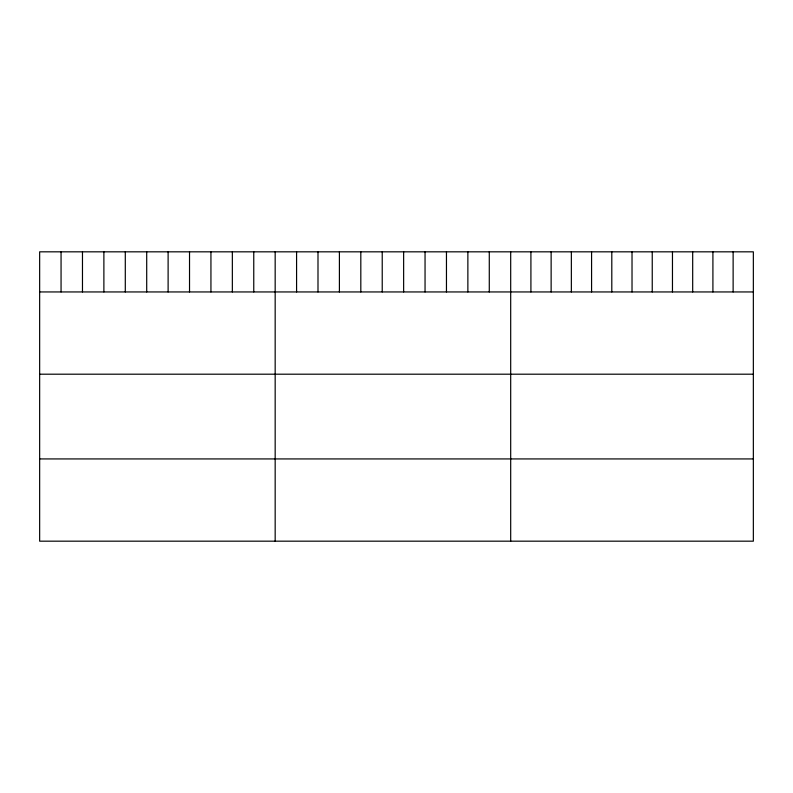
<?xml version="1.0" encoding="UTF-8"?>
<svg xmlns="http://www.w3.org/2000/svg" width="793" height="793" viewBox="0 0 793 793"><rect width="100%" height="100%" fill="white"/><g stroke="black" fill="none" stroke-linecap="round" stroke-linejoin="round"><path stroke-width="1.19" d="M753.35 291.943L753.35 541.173L39.65 541.173L39.65 251.827L753.35 251.827L753.35 291.943L39.65 291.943M39.65 374.197L753.35 374.197M39.65 458.929L753.35 458.929M733.129 251.827L733.129 291.943M712.907 251.827L712.907 291.943M692.685 251.827L692.685 291.943M672.464 251.827L672.464 291.943M652.242 251.827L652.242 291.943M632.021 251.827L632.021 291.943M611.799 251.827L611.799 291.943M591.578 251.827L591.578 291.943M571.356 251.827L571.356 291.943M551.135 251.827L551.135 291.943M530.913 251.827L530.913 291.943M510.692 251.827L510.692 541.173M489.281 251.827L489.281 291.943M467.87 251.827L467.87 291.943M446.459 251.827L446.459 291.943M425.048 251.827L425.048 291.943M403.637 251.827L403.637 291.943M382.226 251.827L382.226 291.943M360.815 251.827L360.815 291.943M339.404 251.827L339.404 291.943M317.993 251.827L317.993 291.943M296.582 251.827L296.582 291.943M275.171 251.827L275.171 541.173M253.76 251.827L253.76 291.943M232.349 251.827L232.349 291.943M210.938 251.827L210.938 291.943M189.527 251.827L189.527 291.943M168.116 251.827L168.116 291.943M146.705 251.827L146.705 291.943M125.294 251.827L125.294 291.943M103.883 251.827L103.883 291.943M82.472 251.827L82.472 291.943M61.061 251.827L61.061 291.943"/></g></svg>
